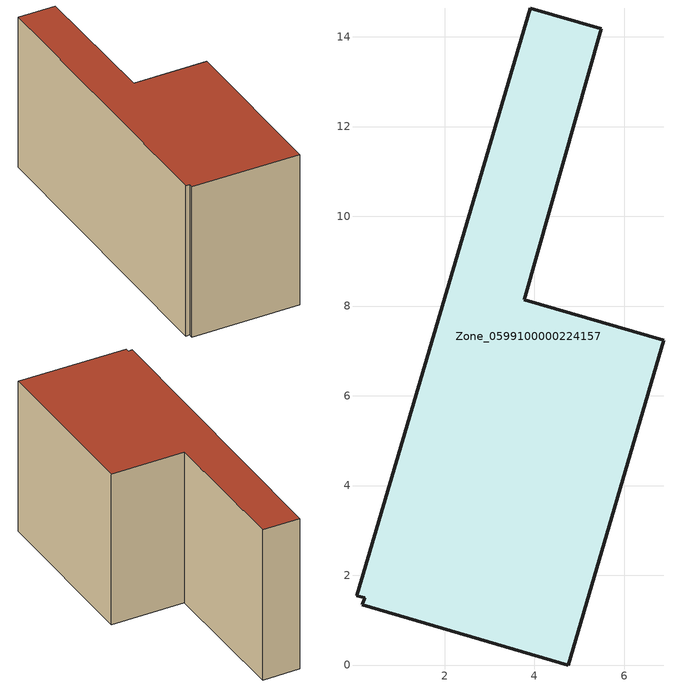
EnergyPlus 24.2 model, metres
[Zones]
Zone_0599100000224157
 floor ground (C_G): 0.17,1.34 0.21,1.5 0.04,1.54 3.91,14.64 5.49,14.18 3.77,8.14 6.88,7.24 4.76,0 z0
 wall outside (C_F): 4.76,0 6.88,7.24 3.77,8.14 5.49,14.18 3.91,14.64 0.04,1.54 0.21,1.5 0.17,1.34 4.76,0 z0:6.96
 roof outside (C_R): 0.21,1.5 0.17,1.34 4.76,0 6.88,7.24 3.77,8.14 5.49,14.18 3.91,14.64 0.04,1.54 z6.96
[BUILDING]
Pand.0599100000224157: North Axis=0; Terrain=City; Loads Convergence Tolerance Value=0.04; Temperature Convergence Tolerance Value=0.4; Solar Distribution=FullExterior; Maximum Number of Warmup Days=25; Minimum Number of Warmup Days=1
[Site:Location]
Rotterdam.The.Hague.AP_ZH_NLD Design_Conditions: Latitude=51.96; Longitude=4.45; Time Zone=1; Elevation=-4.5
[SITE:GROUNDTEMPERATURE:BUILDINGSURFACE]
18, 18, 18, 18, 18, 18, 18, 18, 18, 18, 18, 18
[MATERIAL] Thermal Absorptance=0.9; Solar Absorptance=0.7; Visible Absorptance=0.7
Name | Roughness | Thickness | Conductivity | Density | Specific Heat
G.TI.1946 | MediumSmooth | 0.15 | 1 | 540 | 1210
F.TI.1946 | Rough | 0.3 | 0.857143 | 1920 | 840
R.TI.1946 | MediumRough | 0.2 | 0.1 | 1500 | 1000
[CONSTRUCTION]
C_G: G.TI.1946
C_F: F.TI.1946
C_R: R.TI.1946
[ZONE]
Zone_0599100000224157: Type=1; Multiplier=1; Ceiling Height=Autocalculate; Volume=Autocalculate; Floor Area=autocalculate; Part of Total Floor Area=Yes
[ZONEINFILTRATION:DESIGNFLOWRATE]
Infil_Zone_0599100000224157: Zone or ZoneList or Space or SpaceList=Zone_0599100000224157; Schedule=AlwaysOn; Design Flow Rate Calculation Method=Flow/Area; Flow Rate per Floor Area=0.003; Constant Term Coefficient=1; Temperature Term Coefficient=0; Velocity Term Coefficient=0; Velocity Squared Term Coefficient=0
[HVACTEMPLATE:ZONE:IDEALLOADSAIRSYSTEM]
Zone_0599100000224157: Maximum Heating Supply Air Temperature=50; Minimum Cooling Supply Air Temperature=13; Maximum Heating Supply Air Humidity Ratio=0.0156; Minimum Cooling Supply Air Humidity Ratio=0.0077; Heating Limit=NoLimit; Cooling Limit=NoLimit; Dehumidification Control Type=ConstantSensibleHeatRatio; Cooling Sensible Heat Ratio=0.7; Dehumidification Setpoint=60; Humidification Control Type=None; Humidification Setpoint=30; Outdoor Air Method=None; Outdoor Air Flow Rate per Person=0.00944; Outdoor Air Flow Rate per Zone Floor Area=0; Outdoor Air Flow Rate per Zone=0; Demand Controlled Ventilation Type=None; Outdoor Air Economizer Type=NoEconomizer; Heat Recovery Type=None; Sensible Heat Recovery Effectiveness=0.7; Latent Heat Recovery Effectiveness=0.65
[ZONECONTROL:THERMOSTAT]
ThermostatControl_Zone_0599100000224157: Zone or ZoneList=Zone_0599100000224157; Control Type Schedule=DualSetpointControlType; Control 1=Thermostat_Zone_0599100000224157; Temperature Difference Between Cutout And Setpoint=0
[THERMOSTATSETPOINT:DUALSETPOINT]
Thermostat_Zone_0599100000224157: Heating Setpoint Temperature Schedule=HeatingSetpoint_Zone_0599100000224157; Cooling Setpoint Temperature Schedule=CoolingSetpoint_Zone_0599100000224157
[SCHEDULE:COMPACT]
HeatingSetpoint_Zone_0599100000224157: Through: 12/31, For: AllDays, Until: 24:00, 21
CoolingSetpoint_Zone_0599100000224157: Through: 12/31, For: AllDays, Until: 24:00, 24
DualSetpointControlType: Through: 12/31, For: AllDays, Until: 24:00, 4
AlwaysOn: Through: 12/31, For: AllDays, Until: 24:00, 1
